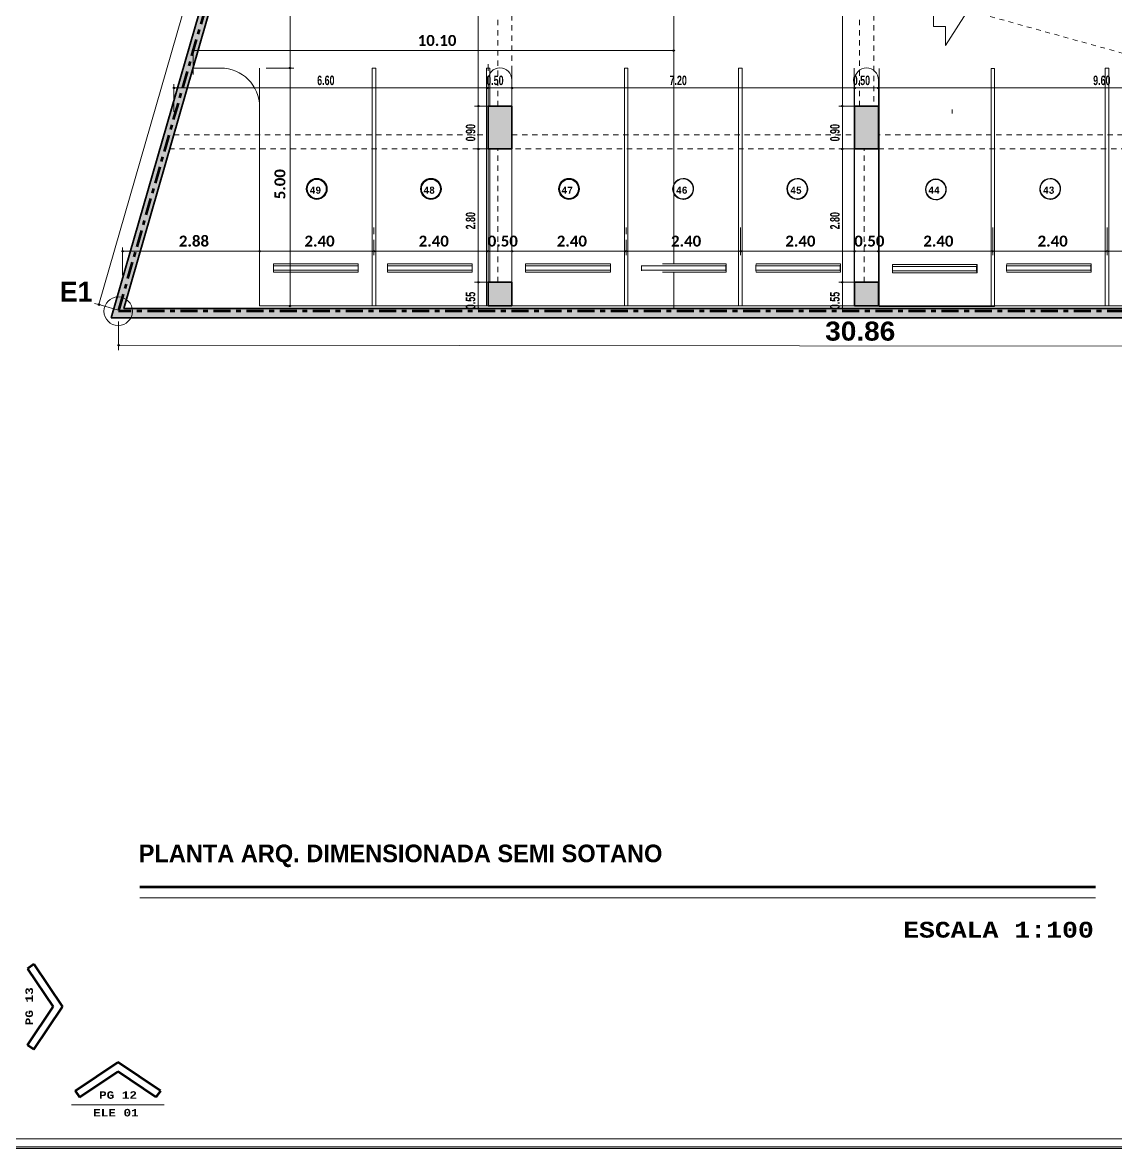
# Model space of a CAD drawing. Header units: metres. Extents: x -144 to 1000, y -717 to 29.
# Drawn here: x 118.53 to 141.49, y -589.13 to -565.47 of the extents above; entities that cross this region are included whole.
import ezdxf

# ---------------------------------------------------------------- set-up
doc = ezdxf.new("R2010")
doc.units = ezdxf.units.M
for name, pattern in [('Basculante', [0.11625, 0.075, -0.04125]), ('basculante modificado', [0.18, 0.1125, -0.0675]), ('Dash Dot 3_16_', [0.595313, 0.357187, -0.119063, 0, -0.119063]), ('Derribado', [0.36, 0.24, -0.12])]:
    doc.linetypes.add(name, pattern=pattern)
doc.layers.get('0').update_dxf_attribs({"color": 1})
for name, color, linetype, lineweight in [('A-ANNO-DIMS', 1, 'Continuous', 9), ('A-DETL', 1, 'Continuous', 9), ('A-DETL-GENF', 1, 'Continuous', 9), ('A-DETL-MBND', 7, 'Continuous', 9), ('A-DETL-THIN', 1, 'Continuous', 9), ('A-FLOR', 2, 'Continuous', 9), ('A-WALL', 4, 'Continuous', 9), ('G-ANNO-TEXT', 2, 'Continuous', 9), ('G-ANNO-TTLB', 3, 'Continuous', 18), ('G-IMPT', 1, 'Continuous', 9), ('S-COLS', 7, 'Continuous', 9)]:
    doc.layers.add(name, color=color, linetype=linetype, lineweight=lineweight)
doc.layers.add('A-WALL-PATT', color=7, linetype='Continuous', lineweight=35, true_color=0x9c9c9c)
doc.styles.add('Britannic Bold_B_1', font='', dxfattribs={"width": 0.7, "height": 0.4})
doc.styles.add('Britannic Bold_B_2', font='', dxfattribs={"width": 1.1, "height": 0.009})
doc.styles.add('Britannic Bold_B_3', font='', dxfattribs={"width": 0.7})
doc.styles.add('Britannic Bold_B_8', font='', dxfattribs={"height": 0.006})
doc.styles.add('Calibri_B_5', font='calibrib.ttf', dxfattribs={"height": 0.66})
doc.styles.add('Courier New_B', font='courbd.ttf', dxfattribs={"height": 0.1125})
doc.styles.add('Courier New_B_2', font='courbd.ttf', dxfattribs={"height": 0.0016})
doc.styles.add('Courier New_B_8', font='courbd.ttf', dxfattribs={"height": 0.0035})
doc.styles.get('Britannic Bold_B_1').set_extended_font_data('Britannic Bold', bold=True)
doc.styles.get('Britannic Bold_B_2').set_extended_font_data('Britannic Bold', bold=True)
doc.styles.get('Britannic Bold_B_3').set_extended_font_data('Britannic Bold', bold=True)
doc.styles.get('Britannic Bold_B_8').set_extended_font_data('Britannic Bold', bold=True)

# ---------------------------------------------------------------- blocks, each defined once
blk = doc.blocks.new('tarjeta de nathalie 00')
at = {"layer": 'G-IMPT', "lineweight": 9}
h = blk.add_hatch(color=3, dxfattribs=at)
h.paths.add_polyline_path([(-145.23888, -717.38489), (-145.21019, -717.38489), (-145.21019, -716.89355), (-145.21019, -716.79934), (-145.23888, -716.79934), (-145.23888, -716.89379)])
h.paths.add_polyline_path([(-145.20996, -716.7991), (-145.20996, -717.3851), (-145.2392, -717.3851), (-145.2392, -716.7991)])
h.paths.add_polyline_path([(-145.23902, -717.3868), (-145.20826, -717.3868), (-145.20826, -716.7974), (-145.2392, -716.7974), (-146.09866, -716.7974), (-146.09866, -717.3868)])
h.paths.add_polyline_path([(-145.20795, -716.79707), (-145.20795, -717.3871), (-146.09898, -717.3871), (-146.09898, -716.79707)])
at = {"layer": 'G-ANNO-TTLB'}
blk.add_line((-145.23902, -717.3868), (-146.09866, -717.3868), dxfattribs=at)
at = {"layer": 'G-ANNO-TTLB', "color": 3}
for p, q in [((-145.20996, -717.3851), (-146.09696, -717.3851)), ((-146.09898, -717.3871), (-145.20795, -717.3871)), ((-146.09898, -717.38713), (-145.20795, -717.38713))]:
    blk.add_line(p, q, dxfattribs=at)
blk = doc.blocks.new('A$C4d52d4f2')
at = {"layer": 'A-DETL', "color": 7, "lineweight": 100}
for p, q in [((-0.39461, -0.55119), (-0.39598, -0.55211)), ((-0.39461, -0.55119), (-0.38855, -0.56017)), ((-0.39598, -0.55211), (-0.39054, -0.56017)), ((-0.39598, -0.56824), (-0.39054, -0.56017)), ((-0.39461, -0.56916), (-0.38855, -0.56017)), ((-0.39461, -0.56916), (-0.39598, -0.56824)), ((-0.38587, -0.5779), (-0.37688, -0.57184)), ((-0.36789, -0.5779), (-0.37688, -0.57184)), ((-0.38494, -0.57927), (-0.37688, -0.57383)), ((-0.36882, -0.57927), (-0.37688, -0.57383)), ((-0.38587, -0.5779), (-0.38494, -0.57927)), ((-0.36789, -0.5779), (-0.36882, -0.57927))]:
    blk.add_line(p, q, dxfattribs=at)
at = {"layer": 'A-DETL-THIN', "lineweight": 18}
blk.add_line((-0.36709, -0.58091), (-0.38667, -0.58091), dxfattribs=at)
at = {"layer": 'G-ANNO-TEXT', "insert": (-0.3964, -0.56407), "char_height": 0.0016, "width": 0.0104219, "attachment_point": 1, "rotation": 90, "style": 'Courier New_B_2'}
blk.add_mtext('PG 13', dxfattribs=at)
at = {"layer": 'G-ANNO-TEXT', "char_height": 0.0016, "attachment_point": 1, "style": 'Courier New_B_2'}
for s, insert, width in [('PG 12', (-0.38084, -0.57801), 0.0104219), ('ELE 01', (-0.38209, -0.58174), 0.0125063)]:
    blk.add_mtext(s, dxfattribs=dict(at, insert=insert, width=width))
blk = doc.blocks.new('Z')
at = {"layer": 'A-ANNO-DIMS', "lineweight": 25, "true_color": 0x004080}
h = blk.add_hatch(color=156, dxfattribs=at)
edge = h.paths.add_edge_path()
edge.add_arc((112.444, -505.969), 0.015, 0, 360)
h = blk.add_hatch(color=156, dxfattribs=at)
edge = h.paths.add_edge_path()
edge.add_arc((122.544, -505.969), 0.015, 0, 360)
h = blk.add_hatch(color=156, dxfattribs=at)
edge = h.paths.add_edge_path()
edge.add_arc((114.482, -506.335), 0.015, 0, 360)
h = blk.add_hatch(color=156, dxfattribs=at)
edge = h.paths.add_edge_path()
edge.add_arc((114.482, -506.335), 0.015, 0, 360)
at = {"layer": 'A-ANNO-DIMS', "lineweight": 25, "true_color": 0x00592d}
h = blk.add_hatch(color=118, dxfattribs=at)
edge = h.paths.add_edge_path()
edge.add_arc((112.041, -506.754), 0.015, 0, 360)
h = blk.add_hatch(color=118, dxfattribs=at)
edge = h.paths.add_edge_path()
edge.add_arc((118.642, -506.754), 0.015, 0, 360)
h = blk.add_hatch(color=118, dxfattribs=at)
edge = h.paths.add_edge_path()
edge.add_arc((118.642, -506.754), 0.015, 0, 360)
h = blk.add_hatch(color=118, dxfattribs=at)
edge = h.paths.add_edge_path()
edge.add_arc((119.144, -506.754), 0.015, 0, 360)
h = blk.add_hatch(color=118, dxfattribs=at)
edge = h.paths.add_edge_path()
edge.add_arc((119.144, -506.754), 0.015, 0, 360)
h = blk.add_hatch(color=118, dxfattribs=at)
edge = h.paths.add_edge_path()
edge.add_arc((126.344, -506.754), 0.015, 0, 360)
h = blk.add_hatch(color=118, dxfattribs=at)
edge = h.paths.add_edge_path()
edge.add_arc((126.344, -506.754), 0.015, 0, 360)
h = blk.add_hatch(color=118, dxfattribs=at)
edge = h.paths.add_edge_path()
edge.add_arc((126.844, -506.754), 0.015, 0, 360)
h = blk.add_hatch(color=118, dxfattribs=at)
edge = h.paths.add_edge_path()
edge.add_arc((126.844, -506.754), 0.015, 0, 360)
h = blk.add_hatch(color=118, dxfattribs=at)
edge = h.paths.add_edge_path()
edge.add_arc((118.434, -507.136), 0.015, 0, 360)
h = blk.add_hatch(color=118, dxfattribs=at)
edge = h.paths.add_edge_path()
edge.add_arc((118.434, -507.136), 0.015, 0, 360)
h = blk.add_hatch(color=118, dxfattribs=at)
edge = h.paths.add_edge_path()
edge.add_arc((126.088, -507.136), 0.015, 0, 360)
h = blk.add_hatch(color=118, dxfattribs=at)
edge = h.paths.add_edge_path()
edge.add_arc((126.088, -507.136), 0.015, 0, 360)
h = blk.add_hatch(color=118, dxfattribs=at)
edge = h.paths.add_edge_path()
edge.add_arc((118.434, -508.036), 0.015, 0, 360)
h = blk.add_hatch(color=118, dxfattribs=at)
edge = h.paths.add_edge_path()
edge.add_arc((118.434, -508.036), 0.015, 0, 360)
h = blk.add_hatch(color=118, dxfattribs=at)
edge = h.paths.add_edge_path()
edge.add_arc((126.088, -508.036), 0.015, 0, 360)
h = blk.add_hatch(color=118, dxfattribs=at)
edge = h.paths.add_edge_path()
edge.add_arc((126.088, -508.036), 0.015, 0, 360)
at = {"layer": 'A-ANNO-DIMS', "lineweight": 25, "true_color": 0x004080}
h = blk.add_hatch(color=156, dxfattribs=at)
edge = h.paths.add_edge_path()
edge.add_arc((110.963, -510.185), 0.015, 0, 360)
h = blk.add_hatch(color=156, dxfattribs=at)
edge = h.paths.add_edge_path()
edge.add_arc((113.842, -510.185), 0.015, 0, 360)
h = blk.add_hatch(color=156, dxfattribs=at)
edge = h.paths.add_edge_path()
edge.add_arc((113.842, -510.185), 0.015, 0, 360)
h = blk.add_hatch(color=156, dxfattribs=at)
edge = h.paths.add_edge_path()
edge.add_arc((116.242, -510.185), 0.015, 0, 360)
h = blk.add_hatch(color=156, dxfattribs=at)
edge = h.paths.add_edge_path()
edge.add_arc((116.242, -510.185), 0.015, 0, 360)
h = blk.add_hatch(color=156, dxfattribs=at)
edge = h.paths.add_edge_path()
edge.add_arc((118.642, -510.185), 0.015, 0, 360)
h = blk.add_hatch(color=156, dxfattribs=at)
edge = h.paths.add_edge_path()
edge.add_arc((118.642, -510.185), 0.015, 0, 360)
h = blk.add_hatch(color=156, dxfattribs=at)
edge = h.paths.add_edge_path()
edge.add_arc((119.142, -510.185), 0.015, 0, 360)
h = blk.add_hatch(color=156, dxfattribs=at)
edge = h.paths.add_edge_path()
edge.add_arc((119.142, -510.185), 0.015, 0, 360)
h = blk.add_hatch(color=156, dxfattribs=at)
edge = h.paths.add_edge_path()
edge.add_arc((121.542, -510.185), 0.015, 0, 360)
h = blk.add_hatch(color=156, dxfattribs=at)
edge = h.paths.add_edge_path()
edge.add_arc((121.542, -510.185), 0.015, 0, 360)
h = blk.add_hatch(color=156, dxfattribs=at)
edge = h.paths.add_edge_path()
edge.add_arc((123.946, -510.185), 0.015, 0, 360)
h = blk.add_hatch(color=156, dxfattribs=at)
edge = h.paths.add_edge_path()
edge.add_arc((123.946, -510.185), 0.015, 0, 360)
h = blk.add_hatch(color=156, dxfattribs=at)
edge = h.paths.add_edge_path()
edge.add_arc((126.344, -510.185), 0.015, 0, 360)
h = blk.add_hatch(color=156, dxfattribs=at)
edge = h.paths.add_edge_path()
edge.add_arc((126.344, -510.185), 0.015, 0, 360)
h = blk.add_hatch(color=156, dxfattribs=at)
edge = h.paths.add_edge_path()
edge.add_arc((126.844, -510.185), 0.015, 0, 360)
h = blk.add_hatch(color=156, dxfattribs=at)
edge = h.paths.add_edge_path()
edge.add_arc((126.844, -510.185), 0.015, 0, 360)
h = blk.add_hatch(color=156, dxfattribs=at)
edge = h.paths.add_edge_path()
edge.add_arc((129.244, -510.185), 0.015, 0, 360)
h = blk.add_hatch(color=156, dxfattribs=at)
edge = h.paths.add_edge_path()
edge.add_arc((129.244, -510.185), 0.015, 0, 360)
h = blk.add_hatch(color=156, dxfattribs=at)
edge = h.paths.add_edge_path()
edge.add_arc((131.646, -510.185), 0.015, 0, 360)
h = blk.add_hatch(color=156, dxfattribs=at)
edge = h.paths.add_edge_path()
edge.add_arc((131.646, -510.185), 0.015, 0, 360)
at = {"layer": 'A-ANNO-DIMS', "lineweight": 25, "true_color": 0x00592d}
h = blk.add_hatch(color=118, dxfattribs=at)
edge = h.paths.add_edge_path()
edge.add_arc((118.434, -510.836), 0.015, 0, 360)
h = blk.add_hatch(color=118, dxfattribs=at)
edge = h.paths.add_edge_path()
edge.add_arc((118.434, -510.836), 0.015, 0, 360)
h = blk.add_hatch(color=118, dxfattribs=at)
edge = h.paths.add_edge_path()
edge.add_arc((126.088, -510.836), 0.015, 0, 360)
h = blk.add_hatch(color=118, dxfattribs=at)
edge = h.paths.add_edge_path()
edge.add_arc((126.088, -510.836), 0.015, 0, 360)
at = {"layer": 'A-ANNO-DIMS', "lineweight": 25, "true_color": 0x0000ff}
h = blk.add_hatch(color=5, dxfattribs=at)
edge = h.paths.add_edge_path()
edge.add_arc((110.467, -511.307), 0.015, 0, 360)
at = {"layer": 'A-ANNO-DIMS', "lineweight": 25, "true_color": 0x004080}
h = blk.add_hatch(color=156, dxfattribs=at)
edge = h.paths.add_edge_path()
edge.add_arc((114.482, -511.335), 0.015, 0, 360)
at = {"layer": 'A-ANNO-DIMS', "lineweight": 25, "true_color": 0x00592d}
h = blk.add_hatch(color=118, dxfattribs=at)
edge = h.paths.add_edge_path()
edge.add_arc((118.434, -511.387), 0.015, 0, 360)
h = blk.add_hatch(color=118, dxfattribs=at)
edge = h.paths.add_edge_path()
edge.add_arc((126.088, -511.387), 0.015, 0, 360)
at = {"layer": 'A-ANNO-DIMS', "lineweight": 25, "true_color": 0x0000ff}
h = blk.add_hatch(color=5, dxfattribs=at)
edge = h.paths.add_edge_path()
edge.add_arc((110.877, -512.16), 0.015, 0, 360)
at = {"layer": 'A-WALL-PATT', "true_color": 0x747474}
h = blk.add_hatch(color=8, dxfattribs=at)
h.paths.add_polyline_path([(110.992, -511.387), (113.254, -503.517), (113.045, -503.517), (110.784, -511.387)])
h.paths.add_polyline_path([(115.459, -495.118), (115.667, -495.118), (117.935, -487.228), (117.718, -487.256), (115.545, -494.82)])
at = {"layer": 'A-WALL-PATT', "lineweight": 5, "true_color": 0x747474}
blk.add_hatch(color=8, dxfattribs=at).paths.add_polyline_path([(139.559, -511.587), (139.565, -511.387), (110.784, -511.387), (110.726, -511.587), (135.469, -511.587)])
at = {"layer": 'S-COLS', "true_color": 0x5c5c5c}
h = blk.add_hatch(color=251, dxfattribs=at)
h.paths.add_polyline_path([(119.144, -508.036), (119.144, -507.136), (118.644, -507.136), (118.644, -508.036)])
h.paths.add_polyline_path([(136.944, -508.036), (136.944, -507.136), (136.444, -507.136), (136.444, -508.036)])
h.paths.add_polyline_path([(126.344, -508.036), (126.844, -508.036), (126.844, -507.136), (126.344, -507.136), (126.344, -507.984)])
h.paths.add_polyline_path([(133.144, -500.336), (133.144, -500.336), (133.144, -497.186), (132.644, -497.186), (132.644, -500.336)])
h.paths.add_polyline_path([(124.544, -500.336), (124.544, -499.836), (122.844, -499.836), (122.844, -497.686), (124.544, -497.686), (124.544, -497.186), (122.769, -497.186), (122.769, -500.336)])
h.paths.add_polyline_path([(126.844, -500.336), (126.844, -499.436), (126.344, -499.436), (126.344, -500.336), (126.785, -500.336)])
h.paths.add_polyline_path([(136.544, -500.336), (136.944, -500.336), (136.944, -499.636), (136.544, -499.636)])
h.paths.add_polyline_path([(126.785, -498.086), (126.844, -498.086), (126.844, -497.186), (126.344, -497.186), (126.344, -498.086)])
h.paths.add_polyline_path([(136.944, -497.886), (136.944, -497.185), (136.544, -497.186), (136.544, -497.886)])
h.paths.add_polyline_path([(136.444, -489.186), (136.944, -489.186), (136.944, -488.286), (136.444, -488.286), (136.444, -488.992)])
h.paths.add_polyline_path([(126.844, -489.186), (126.844, -488.286), (126.344, -488.286), (126.344, -489.186), (126.785, -489.186)])
h.paths.add_polyline_path([(118.844, -488.586), (119.744, -488.586), (119.744, -488.086), (118.844, -488.086)])
h = blk.add_hatch(color=251, dxfattribs=at)
h.paths.add_polyline_path([(126.844, -511.335), (126.844, -510.836), (126.344, -510.836), (126.344, -511.335), (126.785, -511.335)])
h.paths.add_polyline_path([(119.144, -511.335), (119.144, -510.836), (118.644, -510.836), (118.644, -511.335)])
at = {"layer": 'A-ANNO-DIMS', "color": 5, "true_color": 0x0000ff}
for p, q in [((110.467, -511.307), (117.448, -487.015)), ((110.467, -511.307), (110.371, -511.28)), ((110.467, -511.307), (110.948, -511.445)), ((110.877, -512.16), (110.877, -511.66)), ((141.739, -512.185), (110.877, -512.16)), ((110.877, -512.16), (110.877, -512.26))]:
    blk.add_line(p, q, dxfattribs=at)
at = {"layer": 'A-ANNO-DIMS', "color": 156, "true_color": 0x004080}
for p, q in [((114.482, -500.335), (114.482, -506.335)), ((122.544, -505.969), (122.544, -505.469)), ((112.444, -505.969), (112.444, -505.889)), ((112.444, -505.969), (122.544, -505.969)), ((112.444, -505.969), (112.444, -506.469)), ((122.544, -505.969), (122.544, -506.049)), ((114.482, -506.335), (113.982, -506.335)), ((114.482, -506.335), (113.982, -506.335)), ((114.482, -506.335), (114.562, -506.335)), ((114.482, -506.335), (114.482, -511.335)), ((114.482, -506.335), (114.562, -506.335)), ((113.842, -510.185), (113.842, -509.685)), ((113.842, -510.185), (113.842, -509.685)), ((119.142, -510.185), (119.142, -509.685)), ((119.142, -510.185), (119.142, -509.685)), ((123.946, -510.185), (123.946, -509.685)), ((123.946, -510.185), (123.946, -509.685)), ((126.344, -510.185), (126.344, -509.685)), ((126.344, -510.185), (126.344, -509.685)), ((126.844, -510.185), (126.844, -509.685)), ((126.844, -510.185), (126.844, -509.685)), ((129.244, -510.185), (129.244, -509.685)), ((129.244, -510.185), (129.244, -509.685)), ((131.646, -510.185), (131.646, -509.685)), ((131.646, -510.185), (131.646, -509.685)), ((110.963, -510.185), (110.963, -510.105)), ((110.963, -510.185), (113.842, -510.185)), ((110.963, -510.185), (110.963, -510.685)), ((113.842, -510.185), (113.842, -510.265)), ((113.842, -510.185), (116.242, -510.185)), ((113.842, -510.185), (113.842, -510.265)), ((116.242, -510.185), (116.242, -510.265)), ((116.242, -510.185), (118.642, -510.185)), ((116.242, -510.185), (116.242, -510.265)), ((118.642, -510.185), (118.642, -510.265)), ((118.642, -510.185), (119.142, -510.185)), ((118.642, -510.185), (118.642, -510.265)), ((119.142, -510.185), (119.142, -510.265)), ((119.142, -510.185), (121.542, -510.185)), ((119.142, -510.185), (119.142, -510.265)), ((121.542, -510.185), (121.542, -510.265)), ((121.542, -510.185), (123.946, -510.185)), ((121.542, -510.185), (121.542, -510.265)), ((123.946, -510.185), (123.946, -510.265)), ((123.946, -510.185), (126.344, -510.185)), ((123.946, -510.185), (123.946, -510.265)), ((126.344, -510.185), (126.344, -510.265)), ((126.344, -510.185), (126.844, -510.185)), ((126.344, -510.185), (126.344, -510.265)), ((126.844, -510.185), (126.844, -510.265)), ((126.844, -510.185), (129.244, -510.185)), ((126.844, -510.185), (126.844, -510.265)), ((129.244, -510.185), (129.244, -510.265)), ((129.244, -510.185), (131.646, -510.185)), ((129.244, -510.185), (129.244, -510.265)), ((131.646, -510.185), (131.646, -510.265)), ((131.646, -510.185), (134.046, -510.185)), ((131.646, -510.185), (131.646, -510.265)), ((114.482, -511.335), (114.402, -511.335))]:
    blk.add_line(p, q, dxfattribs=at)
at = {"layer": 'A-ANNO-DIMS', "color": 118, "true_color": 0x00592d}
for p, q in [((118.434, -500.336), (118.434, -507.136)), ((126.088, -500.336), (126.088, -507.136)), ((112.041, -506.754), (112.041, -506.674)), ((112.041, -506.754), (118.642, -506.754)), ((112.041, -506.754), (112.041, -507.254)), ((118.642, -506.754), (118.642, -506.834)), ((118.642, -506.754), (119.144, -506.754)), ((118.642, -506.754), (118.642, -506.834)), ((119.144, -506.754), (119.144, -506.674)), ((119.144, -506.754), (119.144, -506.674)), ((119.144, -506.754), (119.144, -507.254)), ((119.144, -506.754), (126.344, -506.754)), ((119.144, -506.754), (119.144, -507.254)), ((126.344, -506.754), (126.344, -506.674)), ((126.344, -506.754), (126.344, -506.674)), ((126.344, -506.754), (126.344, -507.254)), ((126.344, -506.754), (126.844, -506.754)), ((126.344, -506.754), (126.344, -507.254)), ((126.844, -506.754), (126.844, -506.674)), ((126.844, -506.754), (126.844, -506.674)), ((126.844, -506.754), (126.844, -507.254)), ((126.844, -506.754), (136.446, -506.754)), ((126.844, -506.754), (126.844, -507.254)), ((118.434, -507.136), (118.354, -507.136)), ((118.434, -507.136), (118.354, -507.136)), ((118.434, -507.136), (118.934, -507.136)), ((118.434, -507.136), (118.434, -508.036)), ((118.434, -507.136), (118.934, -507.136)), ((126.088, -507.136), (126.008, -507.136)), ((126.088, -507.136), (126.008, -507.136)), ((126.088, -507.136), (126.588, -507.136)), ((126.088, -507.136), (126.088, -508.036)), ((126.088, -507.136), (126.588, -507.136)), ((118.434, -508.036), (118.354, -508.036)), ((118.434, -508.036), (118.354, -508.036)), ((118.434, -508.036), (118.934, -508.036)), ((118.434, -508.036), (118.434, -510.836)), ((118.434, -508.036), (118.934, -508.036)), ((126.088, -508.036), (126.008, -508.036)), ((126.088, -508.036), (126.008, -508.036)), ((126.088, -508.036), (126.588, -508.036)), ((126.088, -508.036), (126.088, -510.836)), ((126.088, -508.036), (126.588, -508.036)), ((118.434, -510.836), (118.354, -510.836)), ((118.434, -510.836), (118.354, -510.836)), ((118.434, -510.836), (118.934, -510.836)), ((118.434, -510.836), (118.434, -511.387)), ((118.434, -510.836), (118.934, -510.836)), ((126.088, -510.836), (126.008, -510.836)), ((126.088, -510.836), (126.008, -510.836)), ((126.088, -510.836), (126.588, -510.836)), ((126.088, -510.836), (126.088, -511.387)), ((126.088, -510.836), (126.588, -510.836)), ((118.434, -511.387), (118.354, -511.387)), ((118.434, -511.387), (118.934, -511.387)), ((126.088, -511.387), (126.008, -511.387)), ((126.088, -511.387), (126.588, -511.387))]:
    blk.add_line(p, q, dxfattribs=at)
at = {"layer": 'A-ANNO-DIMS', "color": 118, "linetype": 'Derribado', "true_color": 0x00592d}
blk.add_line((118.642, -506.754), (118.642, -506.254), dxfattribs=at)
blk.add_line((118.642, -506.754), (118.642, -506.254), dxfattribs=at)
at = {"layer": 'A-ANNO-DIMS', "color": 156, "linetype": 'Derribado', "true_color": 0x004080}
for p, q in [((116.242, -510.185), (116.242, -509.685)), ((116.242, -510.185), (116.242, -509.685)), ((118.642, -510.185), (118.642, -509.685)), ((118.642, -510.185), (118.642, -509.685)), ((121.542, -510.185), (121.542, -509.685)), ((121.542, -510.185), (121.542, -509.685)), ((114.482, -511.335), (114.982, -511.335))]:
    blk.add_line(p, q, dxfattribs=at)
at = {"layer": 'A-ANNO-DIMS', "color": 156, "lineweight": 25, "true_color": 0x004080}
for centre in [(112.444, -505.969), (122.544, -505.969), (114.482, -506.335), (114.482, -506.335), (110.963, -510.185), (113.842, -510.185), (113.842, -510.185), (116.242, -510.185), (116.242, -510.185), (118.642, -510.185), (118.642, -510.185), (119.142, -510.185), (119.142, -510.185), (121.542, -510.185), (121.542, -510.185), (123.946, -510.185), (123.946, -510.185), (126.344, -510.185), (126.344, -510.185), (126.844, -510.185), (126.844, -510.185), (129.244, -510.185), (129.244, -510.185), (131.646, -510.185), (131.646, -510.185), (114.482, -511.335)]:
    blk.add_circle(centre, 0.015, dxfattribs=at)
at = {"layer": 'A-ANNO-DIMS', "color": 118, "lineweight": 25, "true_color": 0x00592d}
for centre in [(112.041, -506.754), (118.642, -506.754), (118.642, -506.754), (119.144, -506.754), (119.144, -506.754), (126.344, -506.754), (126.344, -506.754), (126.844, -506.754), (126.844, -506.754), (118.434, -507.136), (118.434, -507.136), (126.088, -507.136), (126.088, -507.136), (118.434, -508.036), (118.434, -508.036), (126.088, -508.036), (126.088, -508.036), (118.434, -510.836), (118.434, -510.836), (126.088, -510.836), (126.088, -510.836), (118.434, -511.387), (126.088, -511.387)]:
    blk.add_circle(centre, 0.015, dxfattribs=at)
at = {"layer": 'A-ANNO-DIMS', "color": 5, "lineweight": 25, "true_color": 0x0000ff}
for centre in [(110.467, -511.307), (110.877, -512.16)]:
    blk.add_circle(centre, 0.015, dxfattribs=at)
at = {"layer": 'A-DETL', "color": 7, "linetype": 'Dash Dot 3_16_', "lineweight": 70}
for p, q in [((110.883, -511.427), (117.864, -487.135)), ((141.739, -511.445), (110.877, -511.445))]:
    blk.add_line(p, q, dxfattribs=at)
at = {"layer": 'A-DETL', "color": 7, "linetype": 'basculante modificado'}
for p, q in [((118.844, -507.136), (118.844, -500.336)), ((119.144, -500.336), (119.144, -507.136)), ((126.444, -507.136), (126.444, -500.336)), ((126.744, -500.336), (126.744, -507.136)), ((112.041, -507.736), (118.644, -507.736)), ((119.144, -507.736), (126.344, -507.736)), ((136.444, -507.736), (126.844, -507.736)), ((118.644, -508.036), (111.955, -508.036)), ((118.844, -510.836), (118.844, -508.036)), ((126.344, -508.036), (119.144, -508.036)), ((119.144, -508.036), (119.144, -510.836)), ((126.543, -510.836), (126.543, -508.036)), ((126.843, -508.036), (136.444, -508.036)), ((126.843, -508.036), (126.843, -510.836))]:
    blk.add_line(p, q, dxfattribs=at)
at = {"layer": 'A-DETL', "color": 9, "linetype": 'Basculante', "true_color": 0xc0c0c0}
blk.add_line((133.144, -506.348), (122.493, -503.395), dxfattribs=at)
at = {"layer": 'A-DETL', "color": 253, "true_color": 0xb6b6b6}
blk.add_line((128.394, -507.209), (128.394, -507.289), dxfattribs=at)
at = {"layer": 'A-DETL-GENF'}
for p, q in [((128.001, -505.084), (128.001, -505.459)), ((128.251, -505.859), (128.751, -505.084)), ((128.001, -505.459), (128.251, -505.459)), ((128.251, -505.459), (128.251, -505.859))]:
    blk.add_line(p, q, dxfattribs=at)
at = {"layer": 'A-DETL-MBND'}
for p, q in [((113.842, -511.335), (113.842, -506.335)), ((116.207, -506.335), (116.281, -506.335)), ((116.207, -506.335), (116.207, -511.335)), ((116.281, -506.335), (116.281, -511.335)), ((118.607, -506.335), (118.681, -506.335)), ((118.607, -506.335), (118.607, -511.335)), ((118.681, -506.335), (118.681, -507.136)), ((119.142, -507.136), (119.142, -506.335)), ((121.507, -506.335), (121.581, -506.335)), ((121.507, -506.335), (121.507, -511.335)), ((121.581, -506.335), (121.581, -511.335)), ((123.906, -506.335), (123.98, -506.335)), ((123.906, -511.335), (123.906, -506.335)), ((123.98, -506.335), (123.981, -506.335)), ((123.98, -511.335), (123.98, -506.335)), ((123.981, -506.335), (123.981, -511.335)), ((126.334, -511.335), (126.334, -506.335)), ((126.856, -511.346), (126.856, -506.346)), ((129.209, -506.346), (129.282, -506.346)), ((129.209, -506.346), (129.209, -511.346)), ((129.257, -506.346), (129.257, -506.335)), ((129.282, -506.346), (129.283, -506.346)), ((129.282, -506.346), (129.282, -511.346)), ((129.283, -506.346), (129.283, -511.346)), ((131.61, -506.335), (131.684, -506.335)), ((131.61, -506.335), (131.61, -511.335)), ((131.684, -506.335), (131.684, -506.335)), ((131.684, -506.335), (131.684, -511.335)), ((131.684, -506.335), (131.684, -511.335)), ((118.681, -508.036), (118.681, -510.836)), ((119.142, -510.836), (119.142, -508.036)), ((122.74, -508.655), (122.739, -508.655)), ((125.14, -508.655), (125.139, -508.655)), ((130.451, -508.655), (130.451, -508.655)), ((128.05, -508.666), (128.049, -508.666)), ((122.739, -509.095), (122.74, -509.095)), ((125.139, -509.095), (125.14, -509.095)), ((128.049, -509.106), (128.05, -509.106)), ((130.451, -509.095), (130.451, -509.095)), ((114.131, -510.494), (114.131, -510.452)), ((114.131, -510.452), (115.911, -510.452)), ((114.131, -510.584), (114.131, -510.494)), ((114.131, -510.494), (115.911, -510.494)), ((115.911, -510.452), (115.911, -510.494)), ((115.911, -510.494), (115.911, -510.584)), ((116.531, -510.494), (116.531, -510.452)), ((116.531, -510.452), (118.311, -510.452)), ((116.531, -510.584), (116.531, -510.494)), ((116.531, -510.494), (118.311, -510.494)), ((118.311, -510.452), (118.311, -510.494)), ((118.311, -510.494), (118.311, -510.584)), ((119.431, -510.494), (119.431, -510.452)), ((119.431, -510.452), (121.211, -510.452)), ((119.431, -510.584), (119.431, -510.494)), ((119.431, -510.494), (121.211, -510.494)), ((121.211, -510.452), (121.211, -510.494)), ((121.211, -510.494), (121.211, -510.584)), ((121.867, -510.494), (121.868, -510.484)), ((121.867, -510.584), (121.867, -510.494)), ((121.867, -510.494), (123.638, -510.494)), ((122.308, -510.452), (123.644, -510.452)), ((123.644, -510.452), (123.638, -510.494)), ((123.638, -510.494), (123.638, -510.584)), ((123.646, -510.452), (123.644, -510.452)), ((123.646, -510.627), (123.646, -510.452)), ((124.267, -510.494), (124.272, -510.452)), ((124.267, -510.584), (124.267, -510.494)), ((124.267, -510.494), (126.038, -510.494)), ((124.272, -510.452), (126.044, -510.452)), ((126.044, -510.452), (126.038, -510.494)), ((126.038, -510.494), (126.038, -510.584)), ((126.046, -510.452), (126.044, -510.452)), ((126.046, -510.627), (126.046, -510.452)), ((127.136, -510.505), (127.141, -510.463)), ((127.136, -510.595), (127.136, -510.505)), ((127.136, -510.505), (128.907, -510.505)), ((127.141, -510.463), (128.913, -510.463)), ((128.913, -510.463), (128.907, -510.505)), ((128.907, -510.505), (128.907, -510.595)), ((128.915, -510.463), (128.913, -510.463)), ((128.915, -510.638), (128.915, -510.463)), ((129.537, -510.494), (129.543, -510.452)), ((129.537, -510.584), (129.537, -510.494)), ((129.537, -510.494), (131.309, -510.494)), ((129.543, -510.452), (131.314, -510.452)), ((131.314, -510.452), (131.309, -510.494)), ((131.309, -510.494), (131.309, -510.584)), ((131.316, -510.452), (131.314, -510.452)), ((131.316, -510.627), (131.316, -510.452)), ((114.131, -510.627), (114.131, -510.584)), ((114.131, -510.584), (115.911, -510.584)), ((115.911, -510.627), (114.131, -510.627)), ((115.911, -510.584), (115.911, -510.627)), ((116.531, -510.627), (116.531, -510.584)), ((116.531, -510.584), (118.311, -510.584)), ((118.311, -510.627), (116.531, -510.627)), ((118.311, -510.584), (118.311, -510.627)), ((119.431, -510.627), (119.431, -510.584)), ((119.431, -510.584), (121.211, -510.584)), ((121.211, -510.627), (119.431, -510.627)), ((121.211, -510.584), (121.211, -510.627)), ((121.868, -510.594), (121.867, -510.584)), ((121.867, -510.584), (123.638, -510.584)), ((123.644, -510.627), (122.308, -510.627)), ((123.638, -510.584), (123.644, -510.627)), ((123.644, -510.627), (123.646, -510.627)), ((124.272, -510.627), (124.267, -510.584)), ((124.267, -510.584), (126.038, -510.584)), ((126.044, -510.627), (124.272, -510.627)), ((126.038, -510.584), (126.044, -510.627)), ((126.044, -510.627), (126.046, -510.627)), ((127.141, -510.638), (127.136, -510.595)), ((127.136, -510.595), (128.907, -510.595)), ((128.913, -510.638), (127.141, -510.638)), ((128.907, -510.595), (128.913, -510.638)), ((128.913, -510.638), (128.915, -510.638)), ((129.543, -510.627), (129.537, -510.584)), ((129.537, -510.584), (131.309, -510.584)), ((131.314, -510.627), (129.543, -510.627)), ((131.309, -510.584), (131.314, -510.627)), ((131.314, -510.627), (131.316, -510.627)), ((113.842, -511.335), (116.207, -511.335)), ((116.281, -511.335), (116.207, -511.335)), ((116.281, -511.335), (118.607, -511.335)), ((118.644, -511.335), (118.607, -511.335)), ((119.144, -511.335), (121.507, -511.335)), ((121.581, -511.335), (121.507, -511.335)), ((123.906, -511.335), (122.544, -511.335)), ((123.98, -511.335), (123.906, -511.335)), ((126.334, -511.335), (123.98, -511.335)), ((123.981, -511.335), (123.98, -511.335)), ((126.856, -511.346), (129.209, -511.346)), ((129.282, -511.346), (129.209, -511.346)), ((129.282, -511.335), (131.61, -511.335)), ((129.283, -511.346), (129.282, -511.346)), ((131.684, -511.335), (131.61, -511.335)), ((131.684, -511.335), (131.684, -511.335)), ((131.684, -511.335), (134.01, -511.335))]:
    blk.add_line(p, q, dxfattribs=at)
for centre, radius in [((115.042, -508.875), 0.22), ((117.442, -508.875), 0.22), ((120.342, -508.875), 0.22), ((115.042, -508.875), 0.2), ((117.442, -508.875), 0.2), ((120.342, -508.875), 0.2)]:
    blk.add_circle(centre, radius, dxfattribs=at)
for centre, radius, start, end in [((115.042, -508.875), 0.22, 0, 180), ((117.442, -508.875), 0.22, 0, 180), ((120.342, -508.875), 0.22, 0, 180), ((115.042, -508.875), 0.22, 180, 0), ((115.042, -508.875), 0.21, 0, 180), ((115.042, -508.875), 0.21, 180, 0), ((117.442, -508.875), 0.22, 180, 0), ((117.442, -508.875), 0.21, 0, 180), ((117.442, -508.875), 0.21, 180, 0), ((120.342, -508.875), 0.22, 180, 0), ((120.342, -508.875), 0.21, 0, 180), ((120.342, -508.875), 0.21, 180, 0)]:
    blk.add_arc(centre, radius, start, end, dxfattribs=at)
for centre, major_axis, start_param, end_param in [((122.739, -508.875), (0, 0.22), 4.712389, 7.853982), ((122.74, -508.875), (0, 0.22), 4.712389, 6.283185), ((125.139, -508.875), (0, 0.22), 4.712389, 7.853982), ((125.14, -508.875), (0, 0.22), 4.712389, 6.283185), ((130.451, -508.875), (0, 0.22), 4.712389, 7.853982), ((130.451, -508.875), (0, 0.22), 4.712389, 6.283185), ((122.739, -508.875), (0, 0.22), 1.570796, 4.487742), ((122.739, -508.875), (0, 0.21), 4.712389, 7.853982), ((122.739, -508.875), (0, 0.21), 1.570796, 4.712389), ((122.74, -508.875), (0, 0.21), 0.12083, 1.238397), ((122.739, -508.875), (0, 0.22), 4.48799, 4.712389), ((122.74, -508.875), (0, 0.22), 4.48799, 4.712389), ((125.139, -508.875), (0, 0.22), 1.570796, 4.487742), ((125.139, -508.875), (0, 0.21), 4.712389, 7.853982), ((125.139, -508.875), (0, 0.21), 1.570796, 4.712389), ((125.14, -508.875), (0, 0.21), 0.12083, 1.570796), ((125.14, -508.875), (0, 0.21), 1.570796, 3.020762), ((125.139, -508.875), (0, 0.22), 4.48799, 4.712389), ((125.14, -508.875), (0, 0.22), 4.48799, 4.712389), ((128.049, -508.886), (0, 0.22), 4.712389, 7.853982), ((128.049, -508.886), (0, 0.22), 1.570796, 4.712389), ((128.049, -508.886), (0, 0.21), 4.712389, 7.853982), ((128.049, -508.886), (0, 0.21), 1.570796, 4.712389), ((128.05, -508.886), (0, 0.21), 0.12083, 1.570796), ((128.05, -508.886), (0, 0.21), 1.570796, 3.020762), ((128.05, -508.886), (0, 0.22), 4.712389, 6.283185), ((128.05, -508.886), (0, 0.22), 3.141593, 4.712389), ((130.451, -508.875), (0, 0.22), 1.570796, 4.487742), ((130.451, -508.875), (0, 0.21), 4.712389, 7.853982), ((130.451, -508.875), (0, 0.21), 0.12083, 1.570796), ((130.451, -508.875), (0, 0.21), 1.570796, 4.712389), ((130.451, -508.875), (0, 0.21), 1.570796, 3.020762), ((130.451, -508.875), (0, 0.22), 4.48799, 4.712389), ((130.451, -508.875), (0, 0.22), 4.48799, 4.712389), ((122.74, -508.875), (0, 0.21), 1.903195, 3.020762), ((122.74, -508.875), (0, 0.22), 3.141593, 4.487742), ((125.14, -508.875), (0, 0.22), 3.141593, 4.487742), ((130.451, -508.875), (0, 0.22), 3.141593, 4.487742)]:
    blk.add_ellipse(centre, major_axis=major_axis, ratio=0.99513, start_param=start_param, end_param=end_param, dxfattribs=at)
at = {"layer": 'A-DETL-THIN'}
for p, q in [((112.444, -506.335), (110.992, -511.387)), ((113.02, -506.335), (112.444, -506.335)), ((118.642, -506.582), (118.642, -507.136)), ((119.142, -507.136), (119.142, -506.582)), ((126.344, -506.582), (126.344, -507.136)), ((126.844, -507.136), (126.844, -506.582)), ((113.842, -511.335), (113.842, -507.157)), ((118.642, -507.136), (119.142, -507.136)), ((126.344, -507.136), (126.844, -507.136)), ((118.644, -508.036), (118.644, -510.836)), ((119.144, -508.036), (118.644, -508.036)), ((119.144, -510.836), (119.144, -508.036)), ((126.344, -508.036), (126.344, -510.836)), ((126.844, -508.036), (126.344, -508.036)), ((126.844, -510.836), (126.844, -508.036)), ((118.644, -510.836), (119.144, -510.836)), ((126.344, -510.836), (126.844, -510.836)), ((110.992, -511.387), (139.565, -511.387)), ((136.444, -511.335), (113.842, -511.335))]:
    blk.add_line(p, q, dxfattribs=at)
blk.add_circle((110.87, -511.445), 0.3, dxfattribs=at)
for centre, radius, end in [((113.02, -507.157), 0.822, 90), ((118.892, -506.582), 0.25, 180), ((126.594, -506.582), 0.25, 180)]:
    blk.add_arc(centre, radius, 0, end, dxfattribs=at)
at = {"layer": 'A-FLOR'}
for p, q in [((122.544, -508.777), (122.544, -495.336)), ((122.544, -508.943), (122.544, -508.807)), ((122.544, -510.452), (122.544, -508.973)), ((122.544, -511.387), (122.544, -510.627))]:
    blk.add_line(p, q, dxfattribs=at)
at = {"layer": 'A-WALL', "lineweight": 35}
for p, q in [((115.454, -495.136), (110.726, -511.587)), ((115.604, -495.336), (110.992, -511.387)), ((139.565, -511.387), (110.992, -511.387)), ((110.726, -511.587), (139.759, -511.587))]:
    blk.add_line(p, q, dxfattribs=at)
at = {"layer": 'S-COLS', "lineweight": 35}
for p, q in [((119.144, -507.136), (118.644, -507.136)), ((118.644, -507.136), (118.644, -508.036)), ((119.144, -507.136), (119.144, -508.036)), ((126.844, -507.136), (126.344, -507.136)), ((126.344, -507.136), (126.344, -508.036)), ((126.844, -507.136), (126.844, -508.036)), ((118.644, -508.036), (119.144, -508.036)), ((126.344, -508.036), (126.844, -508.036)), ((119.144, -510.836), (118.644, -510.836)), ((118.644, -510.836), (118.644, -511.335)), ((119.144, -511.335), (119.144, -510.836)), ((126.844, -510.836), (126.344, -510.836)), ((126.344, -510.836), (126.344, -511.335)), ((126.844, -511.335), (126.844, -510.836)), ((118.644, -511.335), (119.144, -511.335)), ((126.344, -511.335), (126.844, -511.335))]:
    blk.add_line(p, q, dxfattribs=at)
at = {"layer": 'A-ANNO-DIMS', "color": 156, "true_color": 0x004080, "char_height": 0.23, "attachment_point": 1, "line_spacing_factor": 1.158048, "style": 'Calibri_B_5'}
for s, insert, width in [('10.10', (117.163, -505.64), 0.79373), ('2.88', (112.145, -509.856), 0.61793), ('2.40', (114.784, -509.856), 0.61793), ('2.40', (117.184, -509.856), 0.61793), ('0.50', (118.634, -509.856), 0.61793), ('2.40', (120.085, -509.856), 0.61793), ('2.40', (122.486, -509.856), 0.61793), ('2.40', (124.887, -509.856), 0.61793), ('0.50', (126.336, -509.856), 0.61793), ('2.40', (127.786, -509.856), 0.61793), ('2.40', (130.187, -509.856), 0.61793)]:
    blk.add_mtext(s, dxfattribs=dict(at, insert=insert, width=width))
at = {"layer": 'A-ANNO-DIMS', "color": 118, "true_color": 0x00592d, "char_height": 0.2, "width": 0.69614, "attachment_point": 1, "line_spacing_factor": 1.000203, "style": 'Britannic Bold_B_3'}
for s, insert in [('6.60', (115.051, -506.494)), ('0.50', (118.603, -506.494)), ('7.20', (122.454, -506.494)), ('0.50', (126.304, -506.494)), ('9.60', (131.355, -506.494))]:
    blk.add_mtext(s, dxfattribs=dict(at, insert=insert))
at = {"layer": 'A-ANNO-DIMS', "color": 118, "true_color": 0x00592d, "char_height": 0.2, "width": 0.69614, "attachment_point": 1, "rotation": 90, "line_spacing_factor": 1.000203, "style": 'Britannic Bold_B_3'}
for s, insert in [('0.90', (118.174, -507.876)), ('0.90', (125.828, -507.876)), ('2.80', (118.174, -509.726)), ('2.80', (125.828, -509.726)), ('0.55', (118.174, -511.402)), ('0.55', (125.828, -511.402))]:
    blk.add_mtext(s, dxfattribs=dict(at, insert=insert))
at = {"layer": 'A-ANNO-DIMS', "color": 156, "true_color": 0x004080, "insert": (114.153, -509.093), "char_height": 0.23, "width": 0.61793, "attachment_point": 1, "rotation": 90, "line_spacing_factor": 1.158048, "style": 'Calibri_B_5'}
blk.add_mtext('5.00', dxfattribs=at)
at = {"layer": 'A-ANNO-DIMS', "color": 5, "true_color": 0x0000ff, "insert": (125.725, -511.662), "char_height": 0.4, "width": 1.40028, "attachment_point": 1, "rotation": 359.9548, "line_spacing_factor": 1.000203, "style": 'Britannic Bold_B_2'}
blk.add_mtext('30.86', dxfattribs=at)
at = {"layer": 'G-ANNO-TEXT', "style": 'Courier New_B', "width": 0.8}
for s, p in [('49', (114.894, -508.977)), ('48', (117.284, -508.977)), ('47', (120.184, -508.977)), ('46', (122.591, -508.977)), ('45', (124.991, -508.977)), ('44', (127.891, -508.977)), ('43', (130.301, -508.977))]:
    blk.add_text(s, height=0.15, rotation=360, dxfattribs=at).set_placement(p)
at = {"layer": 'G-ANNO-TEXT', "style": 'Britannic Bold_B_1'}
blk.add_text('E1', height=0.42, dxfattribs=at).set_placement((109.644, -511.245))

msp = doc.modelspace()

# ---------------------------------------------------------------- block references
at = {"xscale": 99.43160266323505, "yscale": 99.43160266323505, "zscale": 99.43160266323505}
msp.add_blockref('tarjeta de nathalie 00', (14596.264, 70741.827), dxfattribs=at)

# ---------------------------------------------------------------- next in the draw order: linework, layer by layer
at = {"layer": 'A-DETL', "lineweight": 100, "ltscale": 100}
msp.add_line((120.991, -583.626), (141.073, -583.626), dxfattribs=at)
at = {"layer": 'A-DETL-THIN', "lineweight": 18}
msp.add_line((120.991, -583.857), (141.073, -583.857), dxfattribs=at)

# ---------------------------------------------------------------- next in the draw order: block references
at = {"xscale": 99.43160273753426, "yscale": 99.43160273753426, "zscale": 99.43160273753426}
msp.add_blockref('A$C4d52d4f2', (158.004, -530.45), dxfattribs=at)
at = {"color": 3}
msp.add_blockref('Z', (9.668, -60.088), dxfattribs=at)

# ---------------------------------------------------------------- next in the draw order: texts
at = {"layer": 'G-ANNO-TEXT'}
for s, height, style, p in [('PLANTA ARQ. DIMENSIONADA SEMI SOTANO', 0.37028, 'Britannic Bold_B_8', (120.969, -583.11)), ('ESCALA 1:100', 0.3333, 'Courier New_B_8', (137.029, -584.695))]:
    msp.add_text(s, height=height, dxfattribs=dict(at, style=style)).set_placement(p)

doc.saveas('drawing.dxf')
